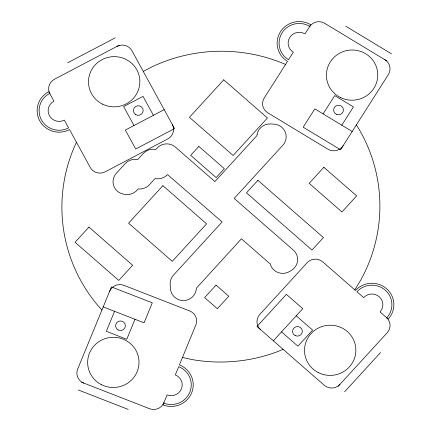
<?xml version="1.0" encoding="UTF-8"?>
<svg xmlns="http://www.w3.org/2000/svg" width="431" height="431" viewBox="0 0 431 431"><rect width="100%" height="100%" fill="white"/><g stroke="black" fill="none" stroke-linecap="round" stroke-linejoin="round"><path stroke-width="0.65" d="M114.56 311.327L106.349 331.32L126.773 339.278L134.989 319.285M76.476 142.3L75.527 144.196A159.023 155.375 -4.6 0 0 97.487 305.078L101.937 310.013M354.799 289.874L360.747 280.053A159.023 155.375 -4.6 0 0 358.452 128.217L356.335 124.958M323.121 113.897L334.752 95.585L353.442 106.893L341.81 125.2M273.356 340.808L302.767 308.671L286.383 294.362L256.973 326.493L324.333 385.33A11.012 10.759 -4.6 0 0 339.876 384.452M338.243 386.235L387.259 332.678A11.012 10.759 -4.6 0 0 386.418 317.491M344.617 391.801L380.562 352.526M67.694 62.791L115.169 37.853M119.198 45.217L54.462 79.229A11.012 10.759 -4.6 0 0 49.931 93.802M164.189 109.657L125.346 130.065L135.717 149.007L174.56 128.6L131.934 50.723A11.012 10.759 -4.6 0 0 117.038 46.354M143.248 71.395L152.197 66.74A159.023 155.375 -4.6 0 1 285.317 64.338L285.548 64.445M283.081 349.299L278.114 351.416A159.023 155.375 -4.6 0 1 192.172 359.583L182.475 357.493M103.214 306.91L144.067 322.819L152.278 302.826L111.424 286.917L77.661 369.108A11.012 10.759 -4.6 0 0 83.765 383.084M81.497 382.2L149.584 408.712A11.012 10.759 -4.6 0 0 163.904 402.689M78.302 389.974L128.233 409.418M345.781 26.221L391.467 53.848M386.941 60.97L324.64 23.29A11.012 10.759 -4.6 0 0 309.48 26.792M352.192 131.477L314.813 108.871L303.176 127.177L340.555 149.789L388.39 74.52A11.012 10.759 -4.6 0 0 384.861 59.715M296.232 315.81L312.615 330.124L297.913 346.19L281.529 331.881M153.398 115.325L143.033 96.382L123.611 106.586L133.982 125.529M309.738 26.388A20.063 19.6 -4.6 0 0 282.106 32.767A20.063 19.6 -4.6 0 0 288.533 59.747L293.317 52.221A11.012 10.759 -4.6 0 1 289.794 37.416A11.012 10.759 -4.6 0 1 304.954 33.914L310.773 24.761A22.019 21.512 -4.6 0 0 280.446 31.765A22.019 21.512 -4.6 0 0 287.499 61.374L264.23 97.993A11.012 10.759 -4.6 0 0 267.759 112.798L327.98 149.223A11.012 10.759 -4.6 0 0 343.141 145.721M49.705 93.382A20.063 19.6 -4.6 0 0 41.457 119.937A20.063 19.6 -4.6 0 0 68.594 127.899L64.332 120.114A11.012 10.759 -4.6 0 1 49.441 115.745A11.012 10.759 -4.6 0 1 53.967 101.172L48.784 91.701A22.019 21.512 -4.6 0 0 39.727 120.847A22.019 21.512 -4.6 0 0 69.515 129.586L90.251 167.47A11.012 10.759 -4.6 0 0 105.148 171.845L167.729 138.965A11.012 10.759 -4.6 0 0 172.255 124.392M163.721 403.136A20.063 19.6 -4.6 0 0 189.818 392.167A20.063 19.6 -4.6 0 0 178.687 366.706L175.309 374.922A11.012 10.759 -4.6 0 1 181.419 388.897A11.012 10.759 -4.6 0 1 167.099 394.915L162.993 404.914A22.019 21.512 -4.6 0 0 191.633 392.873A22.019 21.512 -4.6 0 0 179.42 364.928L195.846 324.942A11.012 10.759 -4.6 0 0 189.737 310.966L123.923 285.344A11.012 10.759 -4.6 0 0 109.603 291.361M386.779 317.809A20.063 19.6 -4.6 0 0 385.249 290.133A20.063 19.6 -4.6 0 0 356.927 291.733L363.662 297.616A11.012 10.759 -4.6 0 1 379.205 296.738A11.012 10.759 -4.6 0 1 380.045 311.925L388.239 319.08A22.019 21.512 -4.6 0 0 386.559 288.705A22.019 21.512 -4.6 0 0 355.467 290.456L322.7 261.838A11.012 10.759 -4.6 0 0 307.152 262.716L259.774 314.485A11.012 10.759 -4.6 0 0 260.615 329.672M257.075 134.634L256.968 135.576L214.875 181.57L175.369 147.063A12.968 12.671 -4.6 0 0 157.062 148.097L155.774 149.503L154.81 149.32A12.968 12.671 -4.6 0 0 143.324 153.441L137.624 159.669L136.659 159.486A12.968 12.671 -4.6 0 0 125.173 163.608L116.348 173.251A12.968 12.671 -4.6 0 0 122.706 193.945A26.544 25.935 -4.6 0 0 125.254 194.397A12.968 12.671 -4.6 0 0 137.629 189.511L138.06 188.897L139.165 188.993A12.968 12.671 -4.6 0 0 149.385 184.759L155.085 178.536L156.049 178.714A12.968 12.671 -4.6 0 0 167.535 174.593L222.137 221.96L173.445 275.161A12.968 12.671 -4.6 0 0 170.17 284.568L170.493 288.872A12.968 12.671 -4.6 0 0 183.741 300.558A12.968 12.671 -4.6 0 0 196.385 288.156L241.435 238.817L270.253 263.987L270.614 265.108A12.968 12.671 -4.6 0 0 288.42 272.096A35.622 34.803 -4.6 0 0 291.437 270.356A12.968 12.671 -4.6 0 0 293.344 250.104L234.173 198.422L282.86 145.225A12.968 12.671 -4.6 0 0 285.209 131.951A12.968 12.671 -4.6 0 0 274.014 124.15L270.673 123.956A12.968 12.671 -4.6 0 0 257.075 134.634M88.958 227.099L75.069 242.27L118.762 280.436L132.651 265.259L88.958 227.099M223.743 79.816L189.435 117.307L233.128 155.467L267.441 117.981L223.743 79.816M162.896 185.675L128.589 223.166L172.281 261.331L206.589 223.84L162.896 185.675M198.842 146.4L190.674 155.327L216.163 177.588L224.33 168.666L198.842 146.4M257.894 180.314L246.457 192.808L311.996 250.055L323.433 237.556L257.894 180.314M216.044 285.101L204.606 297.595L217.353 308.725L228.791 296.232L216.044 285.101M323.875 167.276L309.172 183.342L341.945 211.966L356.647 195.9L323.875 167.276M336.228 114.21A4.892 4.779 -4.6 0 0 343.432 109.813A4.892 4.779 -4.6 0 0 335.959 105.934A4.892 4.779 -4.6 0 0 336.228 114.21M340.468 97.525A25.688 25.1 -4.6 0 0 377.739 73.647A25.688 25.1 -4.6 0 0 338.066 54.117A25.688 25.1 -4.6 0 0 340.468 97.525M135.83 114.684A4.892 4.779 -4.6 0 0 143.167 110.519A4.892 4.779 -4.6 0 0 135.83 106.403A4.892 4.779 -4.6 0 0 135.83 114.684M102.556 104.162A25.688 25.1 -4.6 0 0 139.822 80.285A25.688 25.1 -4.6 0 0 100.154 60.755A25.688 25.1 -4.6 0 0 102.556 104.162M118.083 329.92A4.892 4.779 -4.6 0 0 125.378 325.68A4.892 4.779 -4.6 0 0 117.997 321.639A4.892 4.779 -4.6 0 0 118.083 329.92M101.711 384.813A25.688 25.1 -4.6 0 0 138.976 360.936A25.688 25.1 -4.6 0 0 99.308 341.406A25.688 25.1 -4.6 0 0 101.711 384.813M295.219 335.593A4.892 4.779 -4.6 0 0 302.32 331.046A4.892 4.779 -4.6 0 0 294.766 327.323A4.892 4.779 -4.6 0 0 295.219 335.593M318.568 372.723A25.688 25.1 -4.6 0 0 355.839 348.846A25.688 25.1 -4.6 0 0 316.165 329.316A25.688 25.1 -4.6 0 0 318.568 372.723"/></g></svg>
